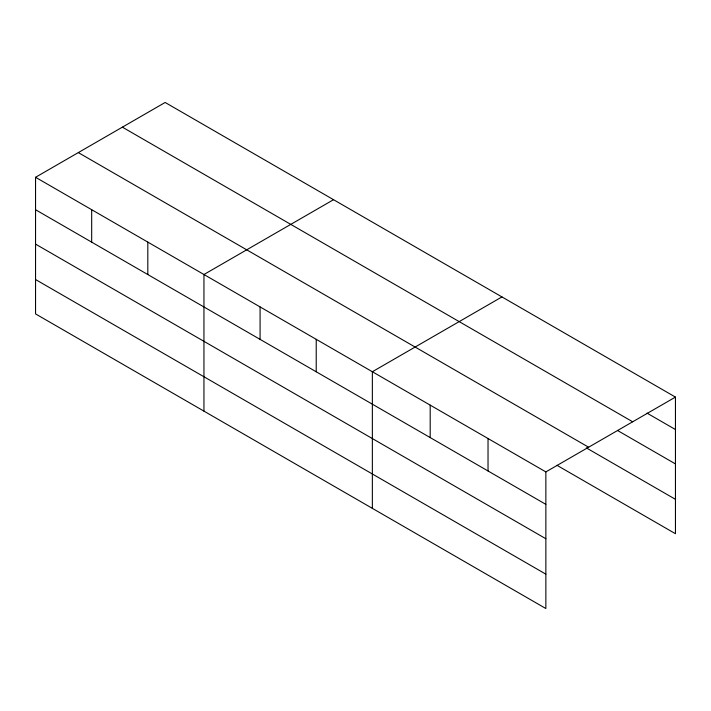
<?xml version="1.0" encoding="UTF-8"?>
<svg xmlns="http://www.w3.org/2000/svg" width="711" height="711" viewBox="0 0 711 711"><rect width="100%" height="100%" fill="white"/><g stroke="black" fill="none" stroke-linecap="round" stroke-linejoin="round"><path stroke-width="1.07" d="M545.861 538.734L545.861 471.908L35.55 177.288L35.55 313.906L545.861 608.527L545.861 538.734L35.55 244.113M556.935 465.287L675.45 533.712L675.45 397.094L165.139 102.473L35.55 177.288M333.539 199.693L203.95 274.508L203.95 411.136M501.939 296.922L372.36 371.737L372.36 508.356M545.861 471.908L675.45 397.094M647.01 413.127L675.45 429.542M122.372 127.153L632.683 421.783M617.61 430.528L675.45 463.919M78.317 152.598L588.628 447.219M586.326 447.886L675.45 499.335M35.55 209.736L545.861 504.357M35.55 279.53L545.861 574.159M488.03 438.518L488.03 470.966M430.191 405.128L430.191 437.576M316.226 339.334L316.226 371.782M260.084 306.921L260.084 339.369M147.817 242.104L147.817 274.553M91.683 209.692L91.683 242.14"/></g></svg>
